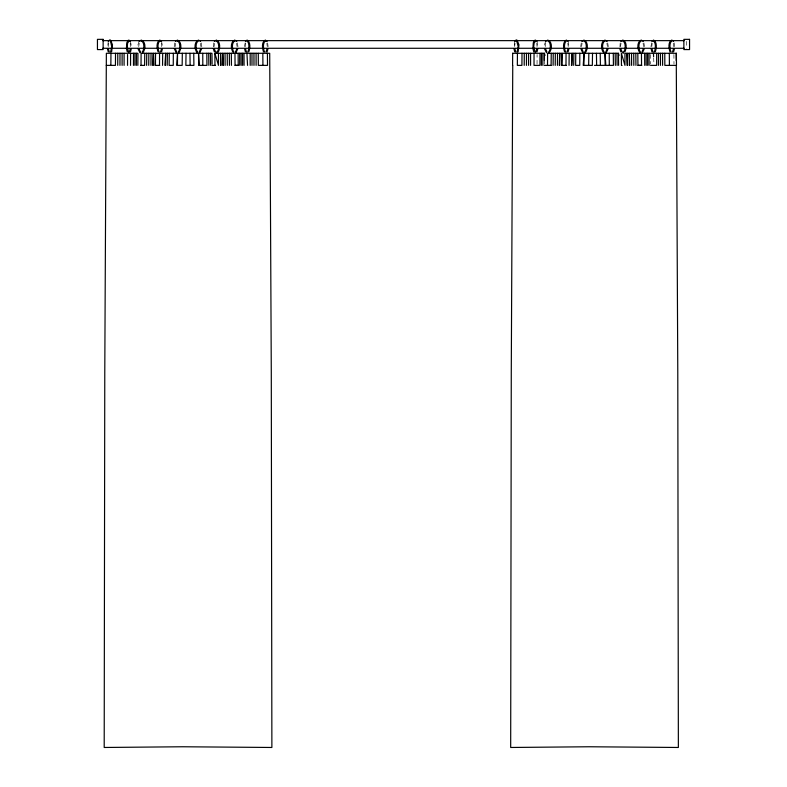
<?xml version="1.0" encoding="UTF-8"?>
<svg xmlns="http://www.w3.org/2000/svg" width="787" height="787" viewBox="0 0 787 787"><rect width="100%" height="100%" fill="white"/><g stroke="black" fill="none" stroke-linecap="round" stroke-linejoin="round"><path stroke-width="0.59" stroke-dasharray="3.94 2.95" d="M537.039 64.18L537.098 54.519M544.348 64.18L544.368 60.56M108.173 46.669L108.567 43.255M244.442 46.669L245.416 41.445M245.308 46.669L245.711 43.255M514.668 46.669L515.052 43.255M650.928 46.669L651.911 41.445M651.793 46.669L652.197 43.255M214.044 46.669L214.546 43.255M620.53 46.669L621.041 43.255M174.202 46.669L174.773 42.872M175.098 46.669L175.609 43.255M580.698 46.669L581.268 42.872M581.583 46.669L582.095 43.255M138.709 46.669L139.26 43.255M545.194 46.669L545.755 43.255M213.72 42.872L213.297 48.656M620.205 42.872L619.792 48.656M108.272 41.445L107.416 48.558M514.757 41.445L513.901 48.558M139.142 41.445L137.961 44.672L137.961 48.656M545.627 41.445L544.456 44.672L544.456 48.656M568.066 41.445L569.08 46.669M161.581 41.445L162.594 46.669M537.009 41.445L537.944 46.669M130.514 41.445L131.449 46.669M607.721 42.872L608.302 46.669M606.885 43.255L607.407 46.669M201.226 42.872L201.816 46.669M200.4 43.255L200.921 46.669M643.904 42.872L644.464 46.669M643.068 43.255L643.579 46.669M237.408 42.872L237.979 46.669M236.582 43.255L237.084 46.669M674.134 42.872L674.607 46.669M673.318 43.255L673.751 46.669M267.649 42.872L268.121 46.669M266.832 43.255L267.255 46.669M567.801 43.255L568.214 46.669M161.305 43.255L161.728 46.669M536.695 43.255L537.068 46.669M130.209 43.255L130.573 46.669M653.663 57.913L653.938 63.649M673.908 54.5L673.987 64.17M650.495 54.519L650.554 64.17M686.569 41.377L686.569 48.282"/><path stroke-width="1.18" d="M122.103 65.38L122.113 53.29M124.09 65.38L124.09 53.29M528.589 65.38L528.598 53.29M530.576 65.38L530.586 53.29M119.958 65.38L119.998 53.29M127.533 65.38L127.553 54.519M526.454 65.38L526.483 53.29M155.462 65.38L155.511 53.29L155.049 65.38L159.672 65.39M159.505 65.38L159.554 53.29M561.948 65.38L561.997 53.29L561.534 65.38L566.158 65.39M565.991 65.38L566.04 53.29M117.725 65.38L117.784 53.29M130.544 65.38L130.612 53.29M133.456 65.38L133.524 53.29M134.902 65.38L134.97 53.29M136.367 65.38L136.436 53.29M153.219 65.38L153.278 53.29L152.796 65.38M173.327 53.29L173.258 65.38L169.146 65.38L169.274 53.3M524.211 65.38L524.28 53.29M540.01 53.29L539.941 65.38L534.019 65.38L534.048 53.29M541.387 65.38L541.466 53.29M542.853 65.38L542.922 53.29M559.705 65.38L559.764 53.29L559.282 65.38M579.812 53.29L579.744 65.38L575.631 65.38L575.759 53.3M137.853 65.38L137.932 53.29L106.363 53.29L104.779 372.753L104.199 747.473L182.623 746.765L271.879 747.473L271.289 372.753L269.705 53.29L214.871 53.29L214.959 65.38L215.549 65.38M115.522 53.29L115.433 65.38L106.265 65.38M150.947 65.38L151.025 53.29M512.583 65.38L512.681 53.182M512.75 65.38L511.275 372.753L510.684 747.473L589.119 746.765L678.364 747.473L677.784 372.753L676.299 65.38L664.838 65.38L664.779 53.29M522.007 53.29L521.929 65.38L517.344 65.38L517.443 53.29M544.368 60.56L544.417 53.29M557.432 65.38L557.521 53.29M110.859 65.38L110.957 53.29M141.011 65.38L141.119 53.29L211.969 53.29L212.096 64.17M146.628 65.38L146.746 53.29M148.743 65.38L148.841 53.29M553.113 65.38L553.231 53.29M555.228 65.38L555.337 53.29M144.621 65.38L144.739 53.29M162.555 65.38L162.683 53.29M551.107 65.38L551.234 53.29M569.04 65.38L569.178 53.29M167.218 65.38L167.385 53.29M182.328 53.29L182.161 65.38L177.439 65.38L177.547 53.29L176.731 65.38M573.703 65.38L573.88 53.29M588.656 65.38L588.824 53.29M165.467 65.38L165.663 53.29L164.995 65.38M186.027 53.29L185.85 65.38L193.907 65.38L193.74 53.29M571.952 65.38L572.149 53.29L571.49 65.38M592.522 53.29L592.336 65.38L583.934 65.38L584.033 53.29L583.216 65.38M161.61 48.558L160.499 52.05M162.476 48.558L161.581 51.883M568.096 48.558L566.994 52.05M568.962 48.558L568.066 51.883M130.475 48.558L129.206 52.178M131.35 48.558L130.514 51.883M536.96 48.558L535.691 52.178M537.836 48.558L537.009 51.883M267.147 48.46L265.996 52.05M268.003 48.656L267.088 51.883M673.633 48.46L672.482 52.05M674.489 48.656L673.583 51.883M236.956 48.46L235.52 52.05M237.831 48.656L235.933 52.808M643.441 48.46L642.015 52.05M644.317 48.656L642.418 52.808M200.783 48.46L199.298 52.05M201.659 48.656L199.701 52.808M607.269 48.46L605.783 52.05M608.154 48.656L606.197 52.808M111.616 51.883L112.472 44.77L110.672 40.393M518.102 51.883L518.958 44.77L517.167 40.393M248.81 51.883C250.02 48.292 250.886 42.272 247.118 40.068L245.416 41.445M655.296 51.883C656.506 48.292 657.371 42.272 653.603 40.068L651.911 41.445M218.412 51.883C220.055 48.401 220.694 41.79 216.386 40.068L214.369 41.445M624.898 51.883C626.541 48.401 627.19 41.79 622.881 40.068L620.854 41.445M108.272 41.445L109.216 40.393M514.757 41.445L515.701 40.393M175.432 41.445L177.478 40.068C182.013 41.967 181.531 49.571 178.698 52.808M581.927 41.445L583.974 40.068C588.499 41.967 588.027 49.571 585.184 52.808M139.142 41.445L141.316 40.068C146.057 41.79 145.733 49.67 142.604 52.808M545.627 41.445L547.811 40.068C552.543 41.79 552.218 49.67 549.09 52.808M142.191 52.05C144.385 50.25 144.769 41.839 141.316 41.003M548.687 52.05C550.87 50.25 551.254 41.839 547.811 41.003M178.295 52.05C180.233 50.191 180.695 41.977 177.478 41.003M584.78 52.05C586.718 50.191 587.181 41.977 583.974 41.003M109.639 40.206L110.967 40.521M110.574 52.05L111.715 46.669L110.574 41.288M247.757 52.05C249.125 49.729 249.686 42.705 247.118 41.003M516.124 40.206L517.452 40.521M516.744 40.865L516.124 40.865L517.059 41.288M517.059 52.05L518.2 46.669L516.764 41.15M654.243 52.05C655.61 49.729 656.181 42.705 653.603 41.003M108.921 40.521L110.249 40.206M515.406 40.521L516.744 40.206M566.325 41.003C563.669 42.655 564.22 49.758 565.666 52.05M671.803 41.003C669.098 42.272 669.668 50.063 671.124 52.05M216.386 52.326C219.524 51.312 219.524 42.016 216.386 41.003M216.386 53.26L217.32 52.936M622.881 52.326C626.009 51.312 626.009 42.016 622.881 41.003M622.881 53.26L623.806 52.936M234.723 41.003C231.535 41.996 232.008 50.181 233.916 52.05M641.208 41.003C638.021 41.996 638.493 50.181 640.411 52.05M198.472 41.003C195.196 41.937 195.638 50.211 197.645 52.05M604.957 41.003C601.681 41.937 602.124 50.211 604.131 52.05M102.743 40.639L197.38 40.639M199.839 40.639L534.157 40.639M536.616 40.639L546.444 40.639M548.903 40.639L564.889 40.639M567.338 40.639L639.861 40.639M642.32 40.639L670.583 40.639M673.042 40.639L684.11 40.639M102.743 48.282L684.11 48.282M512.849 53.29L544.447 53.29L544.998 55.483M618.995 55.483L618.454 53.29L547.604 53.29L547.496 65.38L544.338 65.38M211.949 65.4L214.792 65.39M234.959 53.309L235.067 65.38L238.382 65.38M235.067 65.38L238.225 65.38L238.146 53.29M594.48 65.38L605.124 65.38L605.016 53.29L605.833 65.38L613.417 65.38L613.289 53.3M650.564 65.38L656.673 65.38L656.663 53.29M638.08 65.39L641.72 65.38L637.942 65.38L637.824 53.309M547.329 65.38L550.969 65.39M140.843 65.38L144.474 65.39M622.035 65.38L621.445 65.38L621.366 53.29L624.976 65.38L624.937 53.29L676.181 53.29L676.259 60.54M535.071 40.865L535.691 40.865L534.107 43.069L533.704 46.669L535.081 52.178M128.586 40.865L129.206 40.865L127.622 43.069L127.219 46.669L128.586 52.178M515.8 52.05L514.777 48.558M109.314 52.05L108.281 48.558M652.964 52.05L651.902 48.558M246.479 52.05L245.416 48.558M160.214 41.15L159.84 41.003C157.174 42.655 157.725 49.758 159.181 52.05M265.701 41.15L265.317 41.003C262.612 42.272 263.183 50.063 264.639 52.05M622.084 52.05L620.668 48.46M215.589 52.05L214.172 48.46M583.167 52.05L581.721 48.46M176.672 52.05L175.226 48.46M546.935 52.05L545.342 48.46M140.45 52.05L138.846 48.46M546.522 52.808L544.456 48.656M140.037 52.808L137.961 48.656M607.043 41.445L604.957 40.068C600.373 41.918 600.806 49.601 603.727 52.808M200.557 41.445L198.472 40.068C193.887 41.918 194.32 49.601 197.232 52.808M582.754 52.808L580.845 48.656M176.268 52.808L174.35 48.656M643.245 41.445L641.208 40.068C636.703 41.986 637.195 49.571 639.998 52.808M236.759 41.445L234.723 40.068C230.217 41.986 230.699 49.571 233.513 52.808M673.583 41.445L671.803 40.068C667.838 42.095 668.763 48.361 670.032 51.883M267.088 41.445L265.317 40.068C261.353 42.095 262.278 48.361 263.537 51.883M568.066 41.445L566.325 40.068C562.489 42.213 563.325 48.302 564.594 51.883M161.581 41.445L159.84 40.068C156.003 42.213 156.839 48.302 158.098 51.883M537.009 41.445L535.386 40.068L534.383 40.521L533.271 42.872L532.937 48.558L533.763 51.883M130.514 41.445L128.901 40.068L127.897 40.521L126.786 42.872L126.441 48.558L127.278 51.883M620.854 51.883L619.792 48.656M214.369 51.883L213.297 48.656M651.911 51.883L651.036 48.558M245.416 51.883L244.55 48.558M514.757 51.883L513.901 48.558M108.272 51.883L107.416 48.558M214.9 53.29L218.481 65.38L218.452 53.29M231.329 53.29L231.447 65.38M641.444 53.29L641.553 65.38M653.613 56.762L653.446 53.29M247.541 65.38L246.951 53.29M615.168 53.29L615.345 65.38M208.683 53.29L208.86 65.38M629.767 65.38L629.285 53.29L629.344 65.38M244 53.29L244.068 65.38M223.282 65.38L222.8 53.29L222.859 65.38M631.528 53.29L631.617 65.38M627.514 65.38L627.052 53.29L627.101 65.38M225.043 53.29L225.131 65.38M221.029 65.38L220.567 53.29L220.616 65.38M635.817 53.29L635.935 65.38M229.332 53.29L229.44 65.38M633.722 53.29L633.82 65.38M227.227 53.29L227.335 65.38M646.127 53.29L646.196 65.38M239.642 53.29L239.71 65.38M644.632 53.29L644.71 65.38M647.593 53.29L647.662 65.38M241.097 53.29L241.176 65.38M649.039 53.29L649.108 65.38M242.553 53.29L242.622 65.38M658.463 53.29L658.473 65.38M616.9 53.3L617.097 65.38M251.978 53.29L251.988 65.38M210.414 53.3L210.611 65.38M618.434 53.29L618.602 65.38M600.225 53.29L600.392 65.38M596.438 53.3L596.625 65.38M250.177 53.29L250.187 65.38M189.952 53.3L190.129 65.38M206.804 53.3L206.932 65.38L199.347 65.38L198.531 53.29L198.629 65.38M676.377 53.182L676.476 65.38M669.314 53.29L669.412 65.38M267.413 53.3L267.511 65.38L258.352 65.38L258.284 53.29M262.828 53.29L262.927 65.38M609.236 53.29L609.305 65.38M202.751 53.29L202.82 65.38M662.565 53.29L662.605 65.38M256.08 53.29L256.109 65.38M660.45 53.29L660.46 65.38M253.955 53.29L253.975 65.38M103.136 39.35L97.44 39.35L97.44 49.581L103.136 49.581L103.136 39.35M689.56 39.35L683.864 39.35L683.864 49.581L689.56 49.581L689.56 39.35"/></g></svg>
